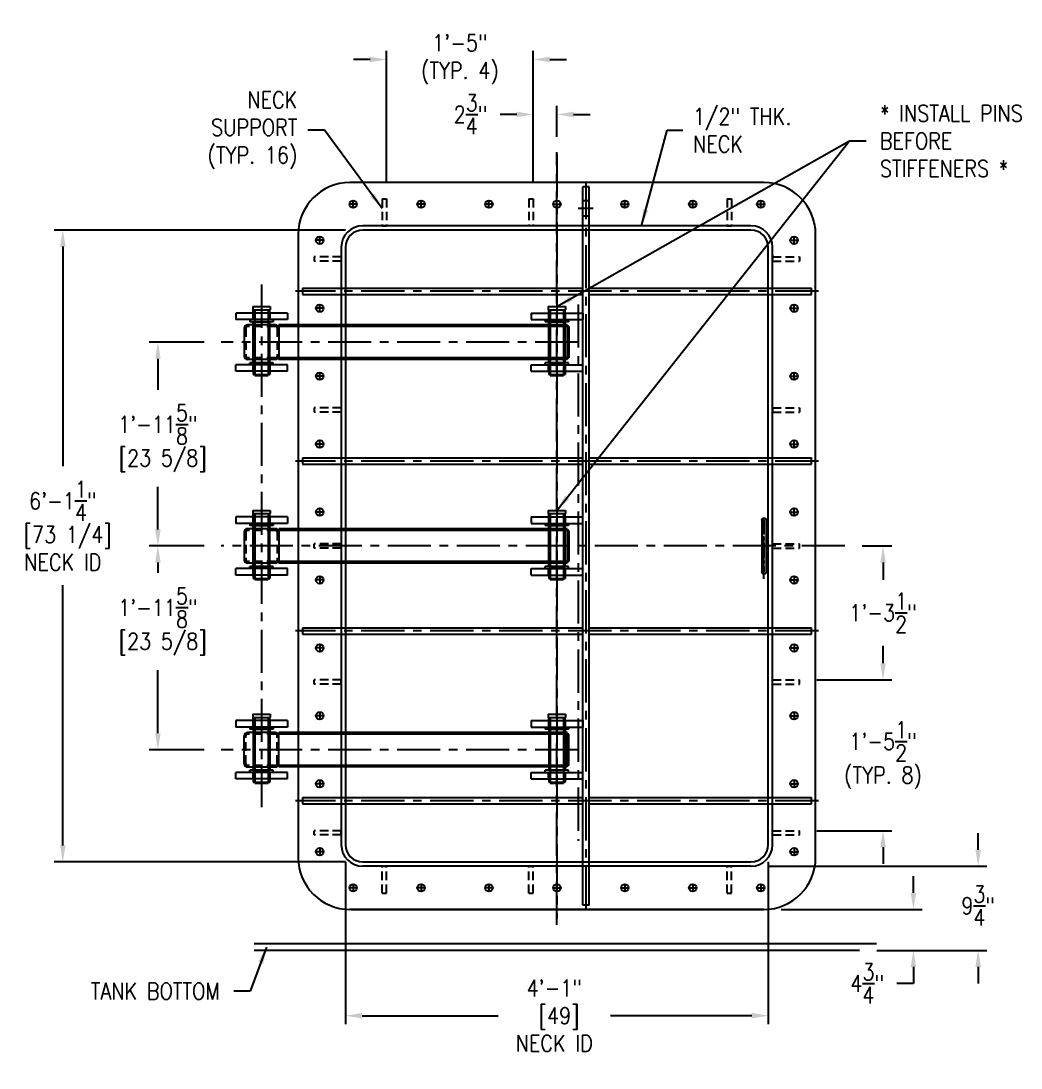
# Model space of a CAD drawing. Extents: x -219 to 1080, y 12 to 426.
# Drawn here: x 531.1 to 647, y 76.7 to 198.1 of the extents above; entities that cross this region are included whole.
import ezdxf

# ---------------------------------------------------------------- set-up
doc = ezdxf.new("R2010")
doc.units = 0
doc.header["$LTSCALE"] = 4
doc.header["$MEASUREMENT"] = 0
doc.header["$PDMODE"] = 33
doc.header["$PDSIZE"] = -0.5
doc.linetypes.add('CENTER', pattern=[2, 1.25, -0.25, 0.25, -0.25])
doc.linetypes.add('HIDDEN', pattern=[0.375, 0.25, -0.125])
doc.layers.get('Defpoints').update_dxf_attribs({"linetype": 'CONTINUOUS'})
for name, color, linetype in [('11-2 PIPE', 7, 'CONTINUOUS'), ('ARM', 3, 'CONTINUOUS'), ('CENTER', 6, 'CENTER'), ('COVER', 3, 'CONTINUOUS'), ('DIM', 1, 'CONTINUOUS'), ('EXTERNALS', 3, 'CONTINUOUS'), ('HANDLE', 2, 'CONTINUOUS'), ('HIDDEN', 3, 'HIDDEN'), ('muoto', 4, 'CONTINUOUS'), ('NECK', 242, 'CONTINUOUS'), ('PIN', 6, 'CONTINUOUS'), ('PIVOT', 30, 'CONTINUOUS'), ('SHELL', 40, 'CONTINUOUS'), ('SHOP TAG', 11, 'CONTINUOUS'), ('WASHER', 7, 'CONTINUOUS')]:
    doc.layers.add(name, color=color, linetype=linetype)
doc.styles.add('ROMANS', font='ROMANS.shx', dxfattribs={"width": 0.85, "height": 1.92})
doc.styles.get("Standard").update_dxf_attribs({"font": 'sanss___.ttf'})
doc.dimstyles.get("Standard").update_dxf_attribs({"dimtxt": 0.18, "dimasz": 0.18, "dimexe": 0.18, "dimexo": 0.0625, "dimgap": 0.09, "dimtad": 0, "dimtih": 1, "dimtoh": 1, "dimdec": 4, "dimzin": 0, "dimdsep": 46, "dimtxsty": 'Standard', "dimcen": 0.09, "dimadec": 0, "dimazin": 0, "dimtfac": 1, "dimtdec": 4, "dimtofl": 0, "dimtmove": 0, "dimatfit": 3, "dimfxl": 1, "dimtolj": 1, "dimtzin": 0, "dimarcsym": 0})

# ---------------------------------------------------------------- blocks, each defined once
blk = doc.blocks.new('A$C1E35746A')
at = {"layer": 'PIN'}
for p, q in [((0, 16), (4, 16)), ((0, 16), (0, 15.25)), ((0, 15.25), (4, 15.25)), ((0.44, 15.25), (0.44, 0)), ((3.56, 15.25), (3.56, 0)), ((4, 16), (4, 15.25)), ((0.44, 0), (3.56, 0))]:
    blk.add_line(p, q, dxfattribs=at)
blk = doc.blocks.new('A$C530B74A1')
at = {"layer": 'CENTER'}
for p, q in [((-27.04, -6.69), (-27.96, -6.69)), ((-27.5, -7.14), (-27.5, -6.23)), ((-27.04, -14.56), (-27.96, -14.56)), ((-27.5, -15.02), (-27.5, -14.11)), ((27.04, -14.56), (27.96, -14.56)), ((27.5, -15.02), (27.5, -14.11)), ((-27.04, -22.44), (-27.96, -22.44)), ((-27.5, -22.89), (-27.5, -21.98)), ((27.04, -22.44), (27.96, -22.44)), ((27.5, -22.89), (27.5, -21.98)), ((-27.04, -30.31), (-27.96, -30.31)), ((-27.5, -30.77), (-27.5, -29.86)), ((27.04, -30.31), (27.96, -30.31)), ((27.5, -30.77), (27.5, -29.86)), ((-27.04, -38.19), (-27.96, -38.19)), ((-27.5, -38.64), (-27.5, -37.73)), ((27.04, -38.19), (27.96, -38.19)), ((27.5, -38.64), (27.5, -37.73)), ((-27.04, -46.06), (-27.96, -46.06)), ((-27.5, -45.61), (-27.5, -46.52)), ((27.04, -46.06), (27.96, -46.06)), ((27.5, -45.61), (27.5, -46.52)), ((-27.04, -53.94), (-27.96, -53.94)), ((-27.5, -53.48), (-27.5, -54.39)), ((27.04, -53.94), (27.96, -53.94)), ((27.5, -53.48), (27.5, -54.39)), ((-27.04, -61.81), (-27.96, -61.81)), ((-27.5, -61.36), (-27.5, -62.27)), ((27.04, -61.81), (27.96, -61.81)), ((27.5, -61.36), (27.5, -62.27)), ((-27.04, -69.69), (-27.96, -69.69)), ((-27.5, -69.23), (-27.5, -70.14)), ((27.04, -69.69), (27.96, -69.69)), ((27.5, -69.23), (27.5, -70.14)), ((-27.04, -77.56), (-27.96, -77.56)), ((-27.5, -77.11), (-27.5, -78.02))]:
    blk.add_line(p, q, dxfattribs=at)
at = {"layer": 'COVER'}
for centre in [(-27.5, -6.69), (-27.5, -14.56), (27.5, -14.56), (-27.5, -22.44), (27.5, -22.44), (-27.5, -30.31), (27.5, -30.31), (-27.5, -38.19), (27.5, -38.19), (-27.5, -46.06), (27.5, -46.06), (-27.5, -53.94), (27.5, -53.94), (-27.5, -61.81), (27.5, -61.81), (-27.5, -69.69), (27.5, -69.69), (-27.5, -77.56)]:
    blk.add_circle(centre, 0.438, dxfattribs=at)
blk = doc.blocks.new('*D59')
at = {"layer": 'Defpoints', "color": 0, "transparency": 16777216}
for p in [(617.2, 95.12), (628.29, 90.37), (634.53, 90.37)]:
    blk.add_point(p, dxfattribs=at)
at = {"layer": 'DIM', "color": 0, "lineweight": -2, "transparency": 16777216}
for p, q in [((634.53, 97.04), (634.53, 98.96)), ((619.2, 95.12), (635.53, 95.12)), ((630.29, 90.37), (635.53, 90.37)), ((634.53, 88.45), (634.53, 86.53)), ((634.53, 86.53), (632.61, 86.53))]:
    blk.add_line(p, q, dxfattribs=at)
at = {"layer": 'DIM', "color": 0, "transparency": 16777216}
for points in [[(634.21, 97.04), (634.85, 97.04), (634.53, 95.12)], [(634.21, 88.45), (634.85, 88.45), (634.53, 90.37)]]:
    blk.add_solid(points, dxfattribs=at)
at = {"layer": 'DIM', "color": 0, "transparency": 16777216, "insert": (629.18, 86.53), "char_height": 1.92, "attachment_point": 5, "style": 'ROMANS'}
blk.add_mtext('\\A1;4{\\H1x;\\S3/4;}"', dxfattribs=at)
blk = doc.blocks.new('*D60')
at = {"layer": 'Defpoints', "color": 0, "transparency": 16777216}
for p in [(615.7, 100.12), (642.04, 100.12), (628.29, 90.37)]:
    blk.add_point(p, dxfattribs=at)
at = {"layer": 'DIM', "color": 0, "lineweight": -2, "transparency": 16777216}
for p, q in [((642.04, 102.04), (642.04, 103.96)), ((617.7, 100.12), (643.04, 100.12)), ((630.29, 90.37), (643.04, 90.37)), ((642.04, 88.45), (642.04, 86.53))]:
    blk.add_line(p, q, dxfattribs=at)
at = {"layer": 'DIM', "color": 0, "transparency": 16777216}
for points in [[(641.72, 102.04), (642.36, 102.04), (642.04, 100.12)], [(641.72, 88.45), (642.36, 88.45), (642.04, 90.37)]]:
    blk.add_solid(points, dxfattribs=at)
at = {"layer": 'DIM', "color": 0, "transparency": 16777216, "insert": (642.04, 95.54), "char_height": 1.92, "attachment_point": 5, "style": 'ROMANS'}
blk.add_mtext('\\A1;9{\\H1x;\\S3/4;}"', dxfattribs=at)
blk = doc.blocks.new('A$C2AA304DA')
at = {"layer": 'CENTER'}
blk.add_line((-9, 0), (9, 0), dxfattribs=at)
at = {"layer": 'HANDLE'}
for p, q in [((-9, 0.75), (9, 0.75)), ((-9, -0.75), (9, -0.75))]:
    blk.add_line(p, q, dxfattribs=at)
for centre, start, end in [((-9, 0), 90, 270), ((9, 0), 270, 90)]:
    blk.add_arc(centre, 0.75, start, end, dxfattribs=at)
blk = doc.blocks.new('A$C671220FA')
at = {"layer": 'CENTER'}
blk.add_line((0, -3.8), (0, 4.2), dxfattribs=at)
at = {"layer": 'CENTER', "xscale": 0.3333333333333428, "yscale": 0.3333333333333428, "zscale": 0.3333333333333428, "rotation": 270}
blk.add_blockref('A$C2AA304DA', (0, 0), dxfattribs=at)
blk = doc.blocks.new('*D85')
at = {"layer": 'Defpoints', "color": 0, "transparency": 16777216}
for p in [(568.69, 102.62), (617.7, 102.62), (617.7, 82.8)]:
    blk.add_point(p, dxfattribs=at)
at = {"layer": 'DIM', "color": 0, "lineweight": -2, "transparency": 16777216}
for p, q in [((568.69, 100.62), (568.69, 81.8)), ((617.7, 100.62), (617.7, 81.8)), ((570.61, 82.8), (586.4, 82.8)), ((615.78, 82.8), (599.39, 82.8))]:
    blk.add_line(p, q, dxfattribs=at)
at = {"layer": 'DIM', "color": 0, "transparency": 16777216}
for points in [[(570.61, 83.12), (570.61, 82.48), (568.69, 82.8)], [(615.78, 83.12), (615.78, 82.48), (617.7, 82.8)]]:
    blk.add_solid(points, dxfattribs=at)
at = {"layer": 'DIM', "color": 0, "transparency": 16777216, "insert": (592.89, 82.8), "char_height": 1.92, "attachment_point": 5, "style": 'ROMANS'}
blk.add_mtext('\\A1;4\'-1"\\P [49]\\PNECK ID', dxfattribs=at)
blk = doc.blocks.new('*D86')
at = {"layer": 'Defpoints', "color": 0, "transparency": 16777216}
for p in [(570.69, 173.87), (535.91, 100.62), (570.69, 100.62)]:
    blk.add_point(p, dxfattribs=at)
at = {"layer": 'DIM', "color": 0, "lineweight": -2, "transparency": 16777216}
for p, q in [((568.69, 173.87), (534.91, 173.87)), ((535.91, 171.95), (535.91, 146.5)), ((535.91, 102.54), (535.91, 132.69)), ((568.69, 100.62), (534.91, 100.62))]:
    blk.add_line(p, q, dxfattribs=at)
at = {"layer": 'DIM', "color": 0, "transparency": 16777216}
for points in [[(535.59, 171.95), (536.23, 171.95), (535.91, 173.87)], [(535.59, 102.54), (536.23, 102.54), (535.91, 100.62)]]:
    blk.add_solid(points, dxfattribs=at)
at = {"layer": 'DIM', "color": 0, "transparency": 16777216, "insert": (535.91, 139.59), "char_height": 1.92, "attachment_point": 5, "style": 'ROMANS'}
blk.add_mtext('\\A1;6\'-1{\\H1x;\\S1/4;}"\\P [73 1/4]\\PNECK ID', dxfattribs=at)
blk = doc.blocks.new('*D93')
at = {"layer": 'Defpoints', "color": 0, "transparency": 16777216}
for p in [(554.28, 160.87), (546.93, 137.25), (554.28, 137.25)]:
    blk.add_point(p, dxfattribs=at)
at = {"layer": 'DIM', "color": 0, "lineweight": -2, "transparency": 16777216}
for p, q in [((552.28, 160.87), (545.93, 160.87)), ((546.93, 158.95), (546.93, 155.36)), ((546.93, 139.17), (546.93, 144.11)), ((552.28, 137.25), (545.93, 137.25))]:
    blk.add_line(p, q, dxfattribs=at)
at = {"layer": 'DIM', "color": 0, "transparency": 16777216}
for points in [[(546.61, 158.95), (547.25, 158.95), (546.93, 160.87)], [(546.61, 139.17), (547.25, 139.17), (546.93, 137.25)]]:
    blk.add_solid(points, dxfattribs=at)
at = {"layer": 'DIM', "color": 0, "transparency": 16777216, "insert": (546.93, 149.74), "char_height": 1.92, "attachment_point": 5, "style": 'ROMANS'}
blk.add_mtext('\\A1;1\'-11{\\H1x;\\S5/8;}"\\P [23 5/8]', dxfattribs=at)
blk = doc.blocks.new('*D94')
at = {"layer": 'Defpoints', "color": 0, "transparency": 16777216}
for p in [(554.28, 137.25), (546.93, 113.62), (554.28, 113.62)]:
    blk.add_point(p, dxfattribs=at)
at = {"layer": 'DIM', "color": 0, "lineweight": -2, "transparency": 16777216}
for p, q in [((552.28, 137.25), (545.93, 137.25)), ((546.93, 135.33), (546.93, 134.12)), ((546.93, 115.54), (546.93, 122.87)), ((552.28, 113.62), (545.93, 113.62))]:
    blk.add_line(p, q, dxfattribs=at)
at = {"layer": 'DIM', "color": 0, "transparency": 16777216}
for points in [[(546.61, 135.33), (547.25, 135.33), (546.93, 137.25)], [(546.61, 115.54), (547.25, 115.54), (546.93, 113.62)]]:
    blk.add_solid(points, dxfattribs=at)
at = {"layer": 'DIM', "color": 0, "transparency": 16777216, "insert": (546.93, 128.5), "char_height": 1.92, "attachment_point": 5, "style": 'ROMANS'}
blk.add_mtext('\\A1;1\'-11{\\H1x;\\S5/8;}"\\P [23 5/8]', dxfattribs=at)
blk = doc.blocks.new('*D55')
at = {"layer": 'Defpoints', "color": 0, "transparency": 16777216}
for p in [(590.45, 187.27), (593.2, 182.69), (590.45, 177.5)]:
    blk.add_point(p, dxfattribs=at)
at = {"layer": 'DIM', "color": 0, "lineweight": -2, "transparency": 16777216}
for p, q in [((590.45, 179.5), (590.45, 188.27)), ((593.2, 184.69), (593.2, 188.27)), ((588.53, 187.27), (586.61, 187.27)), ((595.12, 187.27), (597.04, 187.27))]:
    blk.add_line(p, q, dxfattribs=at)
at = {"layer": 'DIM', "color": 0, "transparency": 16777216}
for points in [[(588.53, 187.59), (588.53, 186.95), (590.45, 187.27)], [(595.12, 187.59), (595.12, 186.95), (593.2, 187.27)]]:
    blk.add_solid(points, dxfattribs=at)
at = {"layer": 'DIM', "color": 0, "transparency": 16777216, "insert": (583.18, 187.27), "char_height": 1.92, "attachment_point": 5, "style": 'ROMANS'}
blk.add_mtext('\\A1;2{\\H1x;\\S3/4;}"', dxfattribs=at)
blk = doc.blocks.new('*D56')
at = {"layer": 'Defpoints', "color": 0, "transparency": 16777216}
for p in [(590.45, 193.64), (573.45, 177.5), (590.45, 177.5)]:
    blk.add_point(p, dxfattribs=at)
at = {"layer": 'DIM', "color": 0, "lineweight": -2, "transparency": 16777216}
for p, q in [((573.45, 179.5), (573.45, 194.64)), ((590.45, 179.5), (590.45, 194.64)), ((571.53, 193.64), (569.61, 193.64)), ((592.37, 193.64), (594.29, 193.64))]:
    blk.add_line(p, q, dxfattribs=at)
at = {"layer": 'DIM', "color": 0, "transparency": 16777216}
for points in [[(571.53, 193.96), (571.53, 193.32), (573.45, 193.64)], [(592.37, 193.96), (592.37, 193.32), (590.45, 193.64)]]:
    blk.add_solid(points, dxfattribs=at)
at = {"layer": 'DIM', "color": 0, "transparency": 16777216, "insert": (581.95, 193.64), "char_height": 1.92, "attachment_point": 5, "style": 'ROMANS'}
blk.add_mtext('\\A1;1\'-5"\\P(TYP. 4)', dxfattribs=at)
blk = doc.blocks.new('*D57')
at = {"layer": 'Defpoints', "color": 0, "transparency": 16777216}
for p in [(626.59, 137.25), (621.32, 121.74), (631.01, 121.74)]:
    blk.add_point(p, dxfattribs=at)
at = {"layer": 'DIM', "color": 0, "lineweight": -2, "transparency": 16777216}
for p, q in [((628.59, 137.25), (632.01, 137.25)), ((631.01, 135.33), (631.01, 133.34)), ((631.01, 123.66), (631.01, 125.66)), ((623.32, 121.74), (632.01, 121.74))]:
    blk.add_line(p, q, dxfattribs=at)
at = {"layer": 'DIM', "color": 0, "transparency": 16777216}
for points in [[(630.69, 135.33), (631.33, 135.33), (631.01, 137.25)], [(630.69, 123.66), (631.33, 123.66), (631.01, 121.74)]]:
    blk.add_solid(points, dxfattribs=at)
at = {"layer": 'DIM', "color": 0, "transparency": 16777216, "insert": (631.01, 129.5), "char_height": 1.92, "attachment_point": 5, "style": 'ROMANS'}
blk.add_mtext('\\A1;1\'-3{\\H1x;\\S1/2;}"', dxfattribs=at)
blk = doc.blocks.new('*D58')
at = {"layer": 'Defpoints', "color": 0, "transparency": 16777216}
for p in [(621.32, 121.74), (621.32, 104.24), (631.01, 104.24)]:
    blk.add_point(p, dxfattribs=at)
at = {"layer": 'DIM', "color": 0, "lineweight": -2, "transparency": 16777216}
for p, q in [((631.01, 123.66), (631.01, 125.58)), ((623.32, 121.74), (632.01, 121.74)), ((623.32, 104.24), (632.01, 104.24)), ((631.01, 102.32), (631.01, 100.4))]:
    blk.add_line(p, q, dxfattribs=at)
at = {"layer": 'DIM', "color": 0, "transparency": 16777216}
for points in [[(630.69, 123.66), (631.33, 123.66), (631.01, 121.74)], [(630.69, 102.32), (631.33, 102.32), (631.01, 104.24)]]:
    blk.add_solid(points, dxfattribs=at)
at = {"layer": 'DIM', "color": 0, "transparency": 16777216, "insert": (631.01, 112.99), "char_height": 1.92, "attachment_point": 5, "style": 'ROMANS'}
blk.add_mtext('\\A1;1\'-5{\\H1x;\\S1/2;}"\\P(TYP. 8)', dxfattribs=at)

msp = doc.modelspace()

# ---------------------------------------------------------------- linework, layer by layer
at = {"layer": '11-2 PIPE'}
for p, q in [((557.99584, 164.6168), (559.89584, 164.6168)), ((557.99584, 163.4918), (557.99584, 164.6168)), ((559.89584, 163.4918), (559.89584, 164.6168)), ((592.24584, 164.6168), (594.14584, 164.6168)), ((592.24584, 163.4918), (592.24584, 164.6168)), ((594.14584, 163.4918), (594.14584, 164.6168)), ((557.99584, 158.4918), (557.99584, 163.2418)), ((557.99584, 163.2418), (559.89584, 163.2418)), ((559.89584, 158.4918), (559.89584, 163.2418)), ((592.24584, 163.2418), (594.14584, 163.2418)), ((592.24584, 158.4918), (592.24584, 163.2418)), ((594.14584, 158.4918), (594.14584, 163.2418)), ((557.99584, 158.4918), (559.89584, 158.4918)), ((557.99584, 158.2418), (557.99584, 157.1168)), ((559.89584, 158.2418), (559.89584, 157.1168)), ((592.24584, 158.4918), (594.14584, 158.4918)), ((592.24584, 158.2418), (592.24584, 157.1168)), ((594.14584, 158.2418), (594.14584, 157.1168)), ((557.99584, 157.1168), (559.89584, 157.1168)), ((592.24584, 157.1168), (594.14584, 157.1168)), ((557.99584, 140.99574), (559.89584, 140.99574)), ((557.99584, 139.87074), (557.99584, 140.99574)), ((559.89584, 139.87074), (559.89584, 140.99574)), ((592.24584, 140.99574), (594.14584, 140.99574)), ((592.24584, 139.87074), (592.24584, 140.99574)), ((594.14584, 139.87074), (594.14584, 140.99574)), ((557.99584, 134.87074), (557.99584, 139.62074)), ((557.99584, 139.62074), (559.89584, 139.62074)), ((559.89584, 134.87074), (559.89584, 139.62074)), ((592.24584, 139.62074), (594.14584, 139.62074)), ((592.24584, 134.87074), (592.24584, 139.62074)), ((594.14584, 134.87074), (594.14584, 139.62074)), ((557.99584, 134.87074), (559.89584, 134.87074)), ((592.24584, 134.87074), (594.14584, 134.87074)), ((557.99584, 134.62074), (557.99584, 133.49574)), ((559.89584, 134.62074), (559.89584, 133.49574)), ((592.24584, 134.62074), (592.24584, 133.49574)), ((594.14584, 134.62074), (594.14584, 133.49574)), ((557.99584, 133.49574), (559.89584, 133.49574)), ((592.24584, 133.49574), (594.14584, 133.49574)), ((557.99584, 116.24967), (557.99584, 117.37467)), ((557.99584, 117.37467), (559.89584, 117.37467)), ((559.89584, 116.24967), (559.89584, 117.37467)), ((592.24584, 116.24967), (592.24584, 117.37467)), ((592.24584, 117.37467), (594.14584, 117.37467)), ((594.14584, 116.24967), (594.14584, 117.37467)), ((557.99584, 115.99967), (559.89584, 115.99967)), ((557.99584, 115.99967), (557.99584, 111.24967)), ((559.89584, 115.99967), (559.89584, 111.24967)), ((592.24584, 115.99967), (592.24584, 111.24967)), ((592.24584, 115.99967), (594.14584, 115.99967)), ((594.14584, 115.99967), (594.14584, 111.24967)), ((557.99584, 111.24967), (559.89584, 111.24967)), ((557.99584, 110.99967), (557.99584, 109.87467)), ((559.89584, 110.99967), (559.89584, 109.87467)), ((592.24584, 111.24967), (594.14584, 111.24967)), ((592.24584, 110.99967), (592.24584, 109.87467)), ((594.14584, 110.99967), (594.14584, 109.87467)), ((557.99584, 109.87467), (559.89584, 109.87467)), ((592.24584, 109.87467), (594.14584, 109.87467))]:
    msp.add_line(p, q, dxfattribs=at)
at = {"layer": '11-2 PIPE', "linetype": 'HIDDEN'}
for p, q in [((558.14084, 163.4918), (558.14084, 164.6168)), ((559.75084, 163.4918), (559.75084, 164.6168)), ((592.39084, 163.4918), (592.39084, 164.6168)), ((594.00084, 163.4918), (594.00084, 164.6168)), ((558.14084, 158.4918), (558.14084, 163.2418)), ((559.75084, 158.4918), (559.75084, 163.2418)), ((592.39084, 158.4918), (592.39084, 163.2418)), ((594.00084, 158.4918), (594.00084, 163.2418)), ((558.14084, 158.2418), (558.14084, 157.1168)), ((559.75084, 158.2418), (559.75084, 157.1168)), ((592.39084, 158.2418), (592.39084, 157.1168)), ((594.00084, 158.2418), (594.00084, 157.1168)), ((558.14084, 139.87074), (558.14084, 140.99574)), ((559.75084, 139.87074), (559.75084, 140.99574)), ((592.39084, 139.87074), (592.39084, 140.99574)), ((594.00084, 139.87074), (594.00084, 140.99574)), ((558.14084, 134.87074), (558.14084, 139.62074)), ((559.75084, 134.87074), (559.75084, 139.62074)), ((592.39084, 134.87074), (592.39084, 139.62074)), ((594.00084, 134.87074), (594.00084, 139.62074)), ((558.14084, 134.62074), (558.14084, 133.49574)), ((559.75084, 134.62074), (559.75084, 133.49574)), ((592.39084, 134.62074), (592.39084, 133.49574)), ((594.00084, 134.62074), (594.00084, 133.49574)), ((558.14084, 116.24967), (558.14084, 117.37467)), ((559.75084, 116.24967), (559.75084, 117.37467)), ((592.39084, 116.24967), (592.39084, 117.37467)), ((594.00084, 116.24967), (594.00084, 117.37467)), ((558.14084, 115.99967), (558.14084, 111.24967)), ((559.75084, 115.99967), (559.75084, 111.24967)), ((592.39084, 115.99967), (592.39084, 111.24967)), ((594.00084, 115.99967), (594.00084, 111.24967)), ((558.14084, 110.99967), (558.14084, 109.87467)), ((559.75084, 110.99967), (559.75084, 109.87467)), ((592.39084, 110.99967), (592.39084, 109.87467)), ((594.00084, 110.99967), (594.00084, 109.87467))]:
    msp.add_line(p, q, dxfattribs=at)
at = {"layer": 'ARM'}
for p, q in [((560.57084, 162.8668), (557.32084, 162.8668)), ((594.37694, 162.86385), (560.94584, 162.86385)), ((560.94584, 162.86385), (560.94584, 158.86975)), ((594.57379, 162.67782), (560.94584, 162.67782)), ((594.37694, 162.86385), (594.37694, 158.86975)), ((594.57379, 162.67782), (594.57379, 159.05578)), ((556.94584, 162.4918), (556.94584, 159.2418)), ((560.94584, 162.4918), (560.94584, 159.2418)), ((594.57379, 159.05578), (560.94584, 159.05578)), ((560.57084, 158.8668), (557.32084, 158.8668)), ((594.37694, 158.86975), (560.94584, 158.86975)), ((556.94584, 138.87074), (556.94584, 135.62074)), ((560.57084, 139.24574), (557.32084, 139.24574)), ((560.94584, 139.24279), (560.94584, 135.24868)), ((594.37694, 139.24279), (560.94584, 139.24279)), ((594.57379, 139.05676), (560.94584, 139.05676)), ((560.94584, 138.87074), (560.94584, 135.62074)), ((594.37694, 139.24279), (594.37694, 135.24868)), ((594.57379, 139.05676), (594.57379, 135.43471)), ((560.57084, 135.24574), (557.32084, 135.24574)), ((594.57379, 135.43471), (560.94584, 135.43471)), ((594.37694, 135.24868), (560.94584, 135.24868)), ((560.57084, 115.62467), (557.32084, 115.62467)), ((594.37694, 115.62172), (560.94584, 115.62172)), ((560.94584, 111.62762), (560.94584, 115.62172)), ((594.57379, 115.4357), (560.94584, 115.4357)), ((594.37694, 111.62762), (594.37694, 115.62172)), ((594.57379, 111.81365), (594.57379, 115.4357)), ((556.94584, 111.99967), (556.94584, 115.24967)), ((560.94584, 111.99967), (560.94584, 115.24967)), ((594.57379, 111.81365), (560.94584, 111.81365)), ((560.57084, 111.62467), (557.32084, 111.62467)), ((594.37694, 111.62762), (560.94584, 111.62762))]:
    msp.add_line(p, q, dxfattribs=at)
at = {"layer": 'ARM', "linetype": 'HIDDEN'}
for p, q in [((560.57084, 162.6793), (557.32084, 162.6793)), ((557.13334, 162.4918), (557.13334, 159.2418)), ((560.75834, 162.4918), (560.75834, 159.2418)), ((560.57084, 159.0543), (557.32084, 159.0543)), ((557.13334, 138.87074), (557.13334, 135.62074)), ((560.57084, 139.05824), (557.32084, 139.05824)), ((560.75834, 138.87074), (560.75834, 135.62074)), ((560.57084, 135.43324), (557.32084, 135.43324)), ((560.57084, 115.43717), (557.32084, 115.43717)), ((557.13334, 111.99967), (557.13334, 115.24967)), ((560.75834, 111.99967), (560.75834, 115.24967)), ((560.57084, 111.81217), (557.32084, 111.81217))]:
    msp.add_line(p, q, dxfattribs=at)
at = {"layer": 'ARM'}
for centre, start, end in [((557.32084, 162.4918), 90, 180), ((560.57084, 162.4918), 0, 90), ((557.32084, 159.2418), 180, 270), ((560.57084, 159.2418), 270, 0), ((557.32084, 138.87074), 90, 180), ((560.57084, 138.87074), 0, 90), ((557.32084, 135.62074), 180, 270), ((560.57084, 135.62074), 270, 0), ((557.32084, 115.24967), 90, 180), ((560.57084, 115.24967), 0, 90), ((557.32084, 111.99967), 180, 270), ((560.57084, 111.99967), 270, 0)]:
    msp.add_arc(centre, 0.375, start, end, dxfattribs=at)
at = {"layer": 'ARM', "linetype": 'HIDDEN'}
for centre, start, end in [((557.32084, 162.4918), 90, 180), ((560.57084, 162.4918), 0, 90), ((557.32084, 159.2418), 180, 270), ((560.57084, 159.2418), 270, 0), ((557.32084, 138.87074), 90, 180), ((560.57084, 138.87074), 0, 90), ((557.32084, 135.62074), 180, 270), ((560.57084, 135.62074), 270, 0), ((557.32084, 115.24967), 90, 180), ((560.57084, 115.24967), 0, 90), ((557.32084, 111.99967), 180, 270), ((560.57084, 111.99967), 270, 0)]:
    msp.add_arc(centre, 0.1875, start, end, dxfattribs=at)
at = {"layer": 'CENTER'}
for p, q in [((593.19584, 93.34379), (593.19584, 182.90472)), ((593.19584, 182.6919), (593.19584, 94.08477)), ((596.57084, 95.11877), (596.57084, 179.37074)), ((569.57084, 176.41798), (569.57084, 177.32349)), ((577.44584, 176.41798), (577.44584, 177.32349)), ((585.32084, 176.41798), (585.32084, 177.32349)), ((593.19584, 176.41798), (593.19584, 177.32349)), ((601.07084, 176.41798), (601.07084, 177.32349)), ((608.94584, 176.41798), (608.94584, 177.32349)), ((616.82084, 176.41798), (616.82084, 177.32349)), ((570.0319, 176.87074), (569.10978, 176.87074)), ((577.9069, 176.87074), (576.98478, 176.87074)), ((585.7819, 176.87074), (584.85978, 176.87074)), ((592.73478, 176.87074), (593.6569, 176.87074)), ((597.41639, 176.37074), (595.66963, 176.37074)), ((600.60978, 176.87074), (601.5319, 176.87074)), ((608.48478, 176.87074), (609.4069, 176.87074)), ((616.35978, 176.87074), (617.2819, 176.87074)), ((620.23478, 172.68324), (621.1569, 172.68324)), ((620.69584, 172.23048), (620.69584, 173.13599)), ((558.94584, 167.53722), (558.94584, 106.95425)), ((623.5108, 166.77231), (562.88088, 166.77231)), ((595.66809, 165.24267), (595.66809, 103.05209)), ((595.66809, 160.8668), (554.27581, 160.8668)), ((623.5108, 147.08727), (562.88088, 147.08727)), ((626.58511, 137.24574), (554.27581, 137.24574)), ((623.5108, 127.40223), (562.88088, 127.40223)), ((595.66809, 113.62467), (554.27581, 113.62467)), ((623.5108, 107.71719), (562.88088, 107.71719)), ((623.5108, 107.71719), (562.88088, 107.71719)), ((565.69098, 102.26099), (565.69098, 101.35548)), ((620.69584, 102.26099), (620.69584, 101.35548)), ((566.15204, 101.80824), (565.22992, 101.80824)), ((620.23478, 101.80824), (621.1569, 101.80824)), ((570.0319, 97.62074), (569.10978, 97.62074)), ((569.57084, 98.07349), (569.57084, 97.16798)), ((577.9069, 97.62074), (576.98478, 97.62074)), ((577.44584, 98.07349), (577.44584, 97.16798)), ((585.7819, 97.62074), (584.85978, 97.62074)), ((585.32084, 98.07349), (585.32084, 97.16798)), ((592.73478, 97.62074), (593.6569, 97.62074)), ((593.19584, 98.07349), (593.19584, 97.16798)), ((600.60978, 97.62074), (601.5319, 97.62074)), ((601.07084, 98.07349), (601.07084, 97.16798)), ((608.48478, 97.62074), (609.4069, 97.62074)), ((608.94584, 98.07349), (608.94584, 97.16798)), ((616.35978, 97.62074), (617.2819, 97.62074)), ((616.82084, 98.07349), (616.82084, 97.16798))]:
    msp.add_line(p, q, dxfattribs=at)
at = {"layer": 'COVER'}
for p, q in [((617.19584, 179.37074), (569.19584, 179.37074)), ((596.94584, 178.87074), (596.19584, 178.87074)), ((596.94584, 177.24574), (596.19584, 177.24574)), ((596.94584, 175.49574), (596.19584, 175.49574)), ((563.19584, 173.37074), (563.19584, 101.12074)), ((623.19584, 101.12074), (623.19584, 173.37074)), ((563.69584, 167.14731), (563.69584, 166.39731)), ((622.69584, 166.39731), (622.69584, 167.14731)), ((563.69584, 147.46227), (563.69584, 146.71227)), ((622.69584, 146.71227), (622.69584, 147.46227)), ((563.69584, 127.77723), (563.69584, 127.02723)), ((622.69584, 127.02723), (622.69584, 127.77723)), ((563.69584, 108.09219), (563.69584, 107.34219)), ((622.69584, 107.34219), (622.69584, 108.09219)), ((617.19584, 95.12074), (569.19584, 95.12074)), ((569.34706, 95.12074), (617.16459, 95.12074)), ((596.94584, 95.62074), (596.19584, 95.62074))]:
    msp.add_line(p, q, dxfattribs=at)
for centre in [(569.57084, 176.87074), (577.44584, 176.87074), (585.32084, 176.87074), (593.19584, 176.87074), (593.19584, 176.87074), (601.07084, 176.87074), (608.94584, 176.87074), (616.82084, 176.87074), (620.69584, 172.68324), (565.69098, 101.80824), (620.69584, 101.80824), (569.57084, 97.62074), (577.44584, 97.62074), (585.32084, 97.62074), (593.19584, 97.62074), (601.07084, 97.62074), (608.94584, 97.62074), (616.82084, 97.62074)]:
    msp.add_circle(centre, 0.4375, dxfattribs=at)
for centre, start, end in [((569.19584, 173.37074), 90, 180), ((617.19584, 173.37074), 0, 90), ((569.19584, 101.12074), 180, 270), ((617.19584, 101.12074), 270, 0)]:
    msp.add_arc(centre, 6, start, end, dxfattribs=at)
at = {"layer": 'EXTERNALS'}
for p, q in [((596.19584, 95.62074), (596.19584, 178.87074)), ((596.94584, 95.62074), (596.94584, 178.87074)), ((563.69584, 167.14731), (596.19584, 167.14731)), ((563.69584, 166.39731), (596.19584, 166.39731)), ((596.94584, 167.14731), (622.69584, 167.14731)), ((596.94584, 166.39731), (622.69584, 166.39731)), ((563.69584, 147.46227), (596.19584, 147.46227)), ((596.98324, 147.46227), (622.69584, 147.46227)), ((563.69584, 146.71227), (596.19584, 146.71227)), ((596.98324, 146.71227), (622.69584, 146.71227)), ((563.69584, 127.77723), (596.19584, 127.77723)), ((596.98324, 127.77723), (622.69584, 127.77723)), ((563.69584, 127.02723), (596.19584, 127.02723)), ((596.98324, 127.02723), (622.69584, 127.02723)), ((563.69584, 108.09219), (596.16729, 108.09219)), ((596.91729, 108.09219), (622.69584, 108.09219)), ((563.69584, 107.34219), (596.16729, 107.34219)), ((596.91729, 107.34219), (622.69584, 107.34219))]:
    msp.add_line(p, q, dxfattribs=at)
at = {"layer": 'HIDDEN'}
for p, q in [((572.94584, 177.49574), (573.44584, 177.49574)), ((572.94584, 177.49574), (572.94584, 174.37074)), ((573.44584, 177.49574), (573.44584, 174.37074)), ((589.94584, 177.49574), (590.44584, 177.49574)), ((589.94584, 177.49574), (589.94584, 174.37074)), ((590.44584, 177.49574), (590.44584, 174.37074)), ((612.94507, 177.49574), (613.44507, 177.49574)), ((612.94507, 177.49574), (612.94507, 174.37074)), ((613.44507, 177.49574), (613.44507, 174.37074)), ((572.94584, 174.37074), (573.44584, 174.37074)), ((573.44584, 174.37074), (572.94584, 174.37074)), ((590.44584, 174.37074), (589.94584, 174.37074)), ((613.44507, 174.37074), (612.94507, 174.37074)), ((612.94507, 174.37074), (613.44507, 174.37074)), ((565.06838, 170.74475), (565.06838, 170.24475)), ((568.19338, 170.74475), (565.06838, 170.74475)), ((568.19338, 170.74475), (565.06838, 170.74475)), ((568.19338, 170.74475), (565.06838, 170.74475)), ((568.19338, 170.24475), (565.06838, 170.24475)), ((618.1983, 170.96125), (618.1983, 170.46125)), ((618.1983, 170.74475), (621.3233, 170.74475)), ((618.1983, 170.74475), (621.3233, 170.74475)), ((618.1983, 170.74475), (621.3233, 170.74475)), ((618.1983, 170.24475), (621.3233, 170.24475)), ((621.3233, 170.74475), (621.3233, 170.24475)), ((565.06838, 153.24475), (565.06838, 152.74475)), ((568.19338, 153.24475), (565.06838, 153.24475)), ((568.19338, 153.24475), (568.19338, 152.74475)), ((618.1983, 153.24475), (621.3233, 153.24475)), ((618.1983, 153.24475), (618.1983, 152.74475)), ((621.3233, 153.24475), (621.3233, 152.74475)), ((568.19338, 152.74475), (565.06838, 152.74475)), ((618.1983, 152.74475), (621.3233, 152.74475)), ((565.06838, 136.99475), (565.06838, 137.49475)), ((568.19338, 137.49475), (565.06838, 137.49475)), ((568.19338, 136.99475), (568.19338, 137.49475)), ((618.1983, 137.49475), (621.3233, 137.49475)), ((621.3233, 136.99475), (621.3233, 137.49475)), ((568.19338, 136.99475), (565.06838, 136.99475)), ((618.1983, 136.99475), (621.3233, 136.99475)), ((565.06838, 121.24475), (565.06838, 121.74475)), ((568.19338, 121.74475), (565.06838, 121.74475)), ((568.19338, 121.24475), (568.19338, 121.74475)), ((618.1983, 121.24475), (618.1983, 121.74475)), ((618.1983, 121.74475), (621.3233, 121.74475)), ((621.3233, 121.24475), (621.3233, 121.74475)), ((568.19338, 121.24475), (565.06838, 121.24475)), ((618.1983, 121.24475), (621.3233, 121.24475)), ((565.06838, 103.74475), (565.06838, 104.24475)), ((568.19338, 104.24475), (565.06838, 104.24475)), ((568.19338, 103.74475), (565.06838, 103.74475)), ((568.19338, 103.74475), (565.06838, 103.74475)), ((568.19338, 103.74475), (565.06838, 103.74475)), ((568.19338, 103.74475), (568.19338, 104.24475)), ((618.1983, 104.24475), (621.3233, 104.24475)), ((618.1983, 103.74475), (618.1983, 104.24475)), ((618.1983, 103.74475), (621.3233, 103.74475)), ((618.1983, 103.74475), (621.3233, 103.74475)), ((618.1983, 103.74475), (621.3233, 103.74475)), ((621.3233, 103.74475), (621.3233, 104.24475)), ((573.44584, 100.11877), (572.94584, 100.11877)), ((572.94584, 100.11877), (573.44584, 100.11877)), ((572.94584, 96.99377), (572.94584, 100.11877)), ((573.44584, 96.99377), (573.44584, 100.11877)), ((589.94584, 100.11877), (590.44584, 100.11877)), ((589.94584, 96.99377), (589.94584, 100.11877)), ((590.44584, 96.99377), (590.44584, 100.11877)), ((612.94507, 100.11877), (613.44507, 100.11877)), ((613.44507, 100.11877), (612.94507, 100.11877)), ((612.94507, 96.99377), (612.94507, 100.11877)), ((613.44507, 96.99377), (613.44507, 100.11877)), ((572.94584, 96.99377), (573.44584, 96.99377)), ((589.94584, 96.99377), (590.44584, 96.99377)), ((612.94507, 96.99377), (613.44507, 96.99377))]:
    msp.add_line(p, q, dxfattribs=at)
at = {"layer": 'muoto'}
msp.add_circle((593.19584, 97.62074), 0.4375, dxfattribs=at)
at = {"layer": 'NECK'}
for p, q in [((615.6983, 174.37074), (570.69338, 174.37074)), ((615.6983, 173.87074), (570.69338, 173.87074)), ((568.19338, 171.87074), (568.19338, 102.61877)), ((568.69338, 171.87074), (568.69338, 102.61877)), ((617.6983, 102.61877), (617.6983, 171.87074)), ((618.1983, 102.61877), (618.1983, 171.87074)), ((570.69338, 100.61877), (615.6983, 100.61877)), ((615.6983, 100.11877), (570.69338, 100.11877))]:
    msp.add_line(p, q, dxfattribs=at)
for centre, radius, start, end in [((570.69338, 171.87074), 2.5, 90, 180), ((570.69338, 171.87074), 2, 90, 180), ((615.6983, 171.87074), 2.5, 360, 90), ((615.6983, 171.87074), 2, 360, 90), ((570.69338, 102.61877), 2.5, 180, 270), ((570.69338, 102.61877), 2, 180, 270), ((615.6983, 102.61877), 2.5, 270, 360), ((615.6983, 102.61877), 2, 270, 360)]:
    msp.add_arc(centre, radius, start, end, dxfattribs=at)
at = {"layer": 'PIVOT'}
for p, q in [((561.94584, 164.2418), (555.97709, 164.2418)), ((555.97709, 164.2418), (555.97709, 163.4918)), ((557.97709, 164.2418), (557.97709, 163.4918)), ((559.91459, 164.2418), (559.91459, 163.4918)), ((561.94584, 164.2418), (561.94584, 163.4918)), ((590.19584, 164.2418), (596.19584, 164.2418)), ((590.19584, 164.2418), (590.19584, 163.4918)), ((592.22709, 164.2418), (592.22709, 163.4918)), ((594.16459, 164.2418), (594.16459, 163.4918)), ((596.19584, 164.2418), (596.19584, 163.4918)), ((561.94584, 163.4918), (555.97709, 163.4918)), ((590.19584, 163.4918), (596.19584, 163.4918)), ((561.94584, 158.2418), (555.97709, 158.2418)), ((555.97709, 157.4918), (555.97709, 158.2418)), ((557.97709, 157.4918), (557.97709, 158.2418)), ((559.91459, 157.4918), (559.91459, 158.2418)), ((561.94584, 157.4918), (561.94584, 158.2418)), ((590.19584, 158.2418), (596.19584, 158.2418)), ((590.19584, 157.4918), (590.19584, 158.2418)), ((592.22709, 157.4918), (592.22709, 158.2418)), ((594.16459, 157.4918), (594.16459, 158.2418)), ((596.19584, 157.4918), (596.19584, 158.2418)), ((561.94584, 157.4918), (555.97709, 157.4918)), ((590.19584, 157.4918), (596.19584, 157.4918)), ((561.94584, 140.62074), (555.97709, 140.62074)), ((555.97709, 140.62074), (555.97709, 139.87074)), ((561.94584, 139.87074), (555.97709, 139.87074)), ((557.97709, 140.62074), (557.97709, 139.87074)), ((559.91459, 140.62074), (559.91459, 139.87074)), ((561.94584, 140.62074), (561.94584, 139.87074)), ((590.19584, 140.62074), (596.19584, 140.62074)), ((590.19584, 140.62074), (590.19584, 139.87074)), ((590.19584, 139.87074), (596.19584, 139.87074)), ((592.22709, 140.62074), (592.22709, 139.87074)), ((594.16459, 140.62074), (594.16459, 139.87074)), ((561.94584, 134.62074), (555.97709, 134.62074)), ((555.97709, 133.87074), (555.97709, 134.62074)), ((561.94584, 133.87074), (555.97709, 133.87074)), ((557.97709, 133.87074), (557.97709, 134.62074)), ((559.91459, 133.87074), (559.91459, 134.62074)), ((561.94584, 133.87074), (561.94584, 134.62074)), ((590.19584, 134.62074), (596.19584, 134.62074)), ((590.19584, 133.87074), (590.19584, 134.62074)), ((590.19584, 133.87074), (596.19584, 133.87074)), ((592.22709, 133.87074), (592.22709, 134.62074)), ((594.16459, 133.87074), (594.16459, 134.62074)), ((555.97709, 116.99967), (555.97709, 116.24967)), ((561.94584, 116.99967), (555.97709, 116.99967)), ((557.97709, 116.99967), (557.97709, 116.24967)), ((559.91459, 116.99967), (559.91459, 116.24967)), ((561.94584, 116.99967), (561.94584, 116.24967)), ((590.19584, 116.99967), (590.19584, 116.24967)), ((590.19584, 116.99967), (596.19584, 116.99967)), ((592.22709, 116.99967), (592.22709, 116.24967)), ((594.16459, 116.99967), (594.16459, 116.24967)), ((596.19584, 116.99967), (596.19584, 116.24967)), ((561.94584, 116.24967), (555.97709, 116.24967)), ((590.19584, 116.24967), (596.19584, 116.24967)), ((555.97709, 110.24967), (555.97709, 110.99967)), ((561.94584, 110.99967), (555.97709, 110.99967)), ((557.97709, 110.24967), (557.97709, 110.99967)), ((559.91459, 110.24967), (559.91459, 110.99967)), ((561.94584, 110.24967), (561.94584, 110.99967)), ((590.19584, 110.24967), (590.19584, 110.99967)), ((590.19584, 110.99967), (596.19584, 110.99967)), ((592.22709, 110.24967), (592.22709, 110.99967)), ((594.16459, 110.24967), (594.16459, 110.99967)), ((596.19584, 110.24967), (596.19584, 110.99967)), ((561.94584, 110.24967), (555.97709, 110.24967)), ((590.19584, 110.24967), (596.19584, 110.24967))]:
    msp.add_line(p, q, dxfattribs=at)
at = {"layer": 'SHELL'}
for p, q in [((630.25455, 91.12074), (558.09778, 91.12074)), ((628.29389, 90.37074), (558.09778, 90.37074))]:
    msp.add_line(p, q, dxfattribs=at)
at = {"layer": 'WASHER'}
for p, q in [((557.60209, 163.4918), (557.60209, 163.2418)), ((560.28959, 163.2418), (557.60209, 163.2418)), ((560.28959, 163.4918), (560.28959, 163.2418)), ((591.85209, 163.4918), (591.85209, 163.2418)), ((594.53959, 163.2418), (591.85209, 163.2418)), ((594.53959, 163.4918), (594.53959, 163.2418)), ((560.28959, 158.4918), (557.60209, 158.4918)), ((557.60209, 158.2418), (557.60209, 158.4918)), ((560.28959, 158.2418), (560.28959, 158.4918)), ((594.53959, 158.4918), (591.85209, 158.4918)), ((591.85209, 158.2418), (591.85209, 158.4918)), ((594.53959, 158.2418), (594.53959, 158.4918)), ((557.60209, 139.87074), (557.60209, 139.62074)), ((560.28959, 139.62074), (557.60209, 139.62074)), ((560.28959, 139.87074), (560.28959, 139.62074)), ((591.85209, 139.87074), (591.85209, 139.62074)), ((594.53959, 139.62074), (591.85209, 139.62074)), ((594.53959, 139.87074), (594.53959, 139.62074)), ((560.28959, 134.87074), (557.60209, 134.87074)), ((557.60209, 134.62074), (557.60209, 134.87074)), ((560.28959, 134.62074), (560.28959, 134.87074)), ((594.53959, 134.87074), (591.85209, 134.87074)), ((591.85209, 134.62074), (591.85209, 134.87074)), ((594.53959, 134.62074), (594.53959, 134.87074)), ((557.60209, 116.24967), (557.60209, 115.99967)), ((560.28959, 115.99967), (557.60209, 115.99967)), ((560.28959, 116.24967), (560.28959, 115.99967)), ((591.85209, 116.24967), (591.85209, 115.99967)), ((594.53959, 115.99967), (591.85209, 115.99967)), ((594.53959, 116.24967), (594.53959, 115.99967)), ((557.60209, 110.99967), (557.60209, 111.24967)), ((560.28959, 111.24967), (557.60209, 111.24967)), ((560.28959, 110.99967), (560.28959, 111.24967)), ((591.85209, 110.99967), (591.85209, 111.24967)), ((594.53959, 111.24967), (591.85209, 111.24967)), ((594.53959, 110.99967), (594.53959, 111.24967))]:
    msp.add_line(p, q, dxfattribs=at)

# ---------------------------------------------------------------- block references
at = {"layer": 'CENTER'}
msp.add_blockref('A$C530B74A1', (593.19584, 179.37074), dxfattribs=at)
at = {"layer": 'DIM', "xscale": -1}
msp.add_blockref('A$C671220FA', (617.19584, 137.23681), dxfattribs=at)
at = {"layer": 'PIN', "xscale": 0.5, "yscale": 0.5, "zscale": 0.5}
for p in [(557.94584, 156.9918), (592.19584, 156.9918), (557.94584, 133.37074), (592.19584, 133.37074), (557.94584, 109.74967), (592.19584, 109.74967)]:
    msp.add_blockref('A$C1E35746A', p, dxfattribs=at)

# ---------------------------------------------------------------- texts
at = {"layer": 'DIM', "char_height": 1.92, "style": 'ROMANS'}
for s, insert, attachment_point in [('NECK \\PSUPPORT\\P(TYP. 16) ', (563.11011, 185.43849), 6), ('1/2" THK.\\PNECK', (608.97875, 185.43244), 4), ('TANK BOTTOM', (554.11933, 85.63742), 6)]:
    msp.add_mtext(s, dxfattribs=dict(at, insert=insert, attachment_point=attachment_point))
at = {"layer": 'SHOP TAG', "insert": (630.64489, 184.19287), "char_height": 1.92, "attachment_point": 4, "style": 'ROMANS'}
msp.add_mtext('* INSTALL PINS \\PBEFORE \\PSTIFFENERS *', dxfattribs=at)

# ---------------------------------------------------------------- dimensions: what is measured, and where the dimension line sits
at = {"layer": 'DIM'}
dim = msp.add_linear_dim(base=(590.44584, 193.64108), p1=(573.44584, 177.49574), p2=(590.44584, 177.49574), text='<>\\P(TYP. 4)', dimstyle='Standard', override={"dimscale": 16, "dimtxt": 1.92, "dimasz": 0.12, "dimexe": 0.0625, "dimexo": 0.125, "dimgap": 0.1, "dimzin": 3, "dimlunit": 4, "dimpost": '\\X', "dimtxsty": 'ROMANS', "dimcen": 0}, dxfattribs=at)
dim.commit()
dim.dimension.update_dxf_attribs({"geometry": '*D56', "text_midpoint": (581.94584, 193.64108)})
dim = msp.add_linear_dim(base=(590.44584, 187.26595), p1=(593.19584, 182.6919), p2=(590.44584, 177.49574), dimstyle='Standard', override={"dimscale": 16, "dimtxt": 1.92, "dimasz": 0.12, "dimexe": 0.0625, "dimexo": 0.125, "dimgap": 0.1, "dimzin": 3, "dimlunit": 4, "dimpost": '\\X', "dimtxsty": 'ROMANS', "dimcen": 0}, dxfattribs=at)
dim.commit()
dim.dimension.update_dxf_attribs({"geometry": '*D55', "text_midpoint": (583.17955, 187.26595), "dimtype": 160})
for base, p1, p2, angle, text, picture, middle in [((535.91167, 100.61877), (570.69338, 173.87074), (570.69338, 100.61877), 90, '<>[]\\PNECK ID', '*D86', (535.91167, 139.59231)), ((617.6983, 82.79807), (568.69338, 102.61877), (617.6983, 102.61877), 180, '<>\\PNECK ID', '*D85', (592.89151, 82.79807))]:
    dim = msp.add_linear_dim(base=base, p1=p1, p2=p2, angle=angle, text=text, dimstyle='Standard', override={"dimscale": 16, "dimtxt": 1.92, "dimasz": 0.12, "dimexe": 0.0625, "dimexo": 0.125, "dimgap": 0.1, "dimzin": 3, "dimlunit": 4, "dimpost": '\\X', "dimtxsty": 'ROMANS', "dimcen": 0}, dxfattribs=at)
    dim.commit()
    dim.dimension.update_dxf_attribs({"geometry": picture, "text_midpoint": middle, "dimtype": 160})
for base, p1, p2, picture, middle in [((546.92887, 137.24574), (554.27581, 160.8668), (554.27581, 137.24574), '*D93', (546.92887, 149.73586)), ((546.92887, 113.62467), (554.27581, 137.24574), (554.27581, 113.62467), '*D94', (546.92887, 128.49574)), ((631.01305, 121.74475), (626.58511, 137.24574), (621.3233, 121.74475), '*D57', (631.01305, 129.49524)), ((642.03694, 100.11877), (628.29389, 90.37074), (615.6983, 100.11877), '*D60', (642.03694, 95.5435)), ((634.52753, 90.37074), (617.19584, 95.12074), (628.29389, 90.37074), '*D59', (629.18125, 86.53074))]:
    dim = msp.add_linear_dim(base=base, p1=p1, p2=p2, angle=90, dimstyle='Standard', override={"dimscale": 16, "dimtxt": 1.92, "dimasz": 0.12, "dimexe": 0.0625, "dimexo": 0.125, "dimgap": 0.1, "dimzin": 3, "dimlunit": 4, "dimpost": '\\X', "dimtxsty": 'ROMANS', "dimcen": 0}, dxfattribs=at)
    dim.commit()
    dim.dimension.update_dxf_attribs({"geometry": picture, "text_midpoint": middle, "dimtype": 160})
dim = msp.add_linear_dim(base=(631.01305, 104.24475), p1=(621.3233, 121.74475), p2=(621.3233, 104.24475), angle=90, text='<>\\P(TYP. 8)', dimstyle='Standard', override={"dimscale": 16, "dimtxt": 1.92, "dimasz": 0.12, "dimexe": 0.0625, "dimexo": 0.125, "dimgap": 0.1, "dimzin": 3, "dimlunit": 4, "dimpost": '\\X', "dimtxsty": 'ROMANS', "dimcen": 0}, dxfattribs=at)
dim.commit()
dim.dimension.update_dxf_attribs({"geometry": '*D58', "text_midpoint": (631.01305, 112.99475)})

# ---------------------------------------------------------------- leaders
at = {"layer": 'DIM', "annotation_type": 0, "has_hookline": 1}
for points, hookline_direction in [([(572.94584, 176.37671), (566.23011, 185.43849), (564.31011, 185.43849)], 1), ([(603.00031, 174.37074), (605.98601, 185.43244), (607.77875, 185.43244)], 0), ([(559.5221, 90.73621), (557.63933, 85.63742), (555.71933, 85.63742)], 1)]:
    msp.add_leader(points, dimstyle='Standard', override={"dimscale": 16, "dimtxt": 1.92, "dimasz": 0.12, "dimexe": 0.0625, "dimexo": 0.125, "dimgap": 0.1, "dimzin": 3, "dimlunit": 4, "dimpost": '\\X', "dimtxsty": 'ROMANS', "dimcen": 0}, dxfattribs=dict(at, hookline_direction=hookline_direction))
at = {"layer": 'SHOP TAG'}
msp.add_leader([(593.19584, 141.37074), (627.12489, 184.19287)], dimstyle='Standard', override={"dimscale": 16, "dimtxt": 1.92, "dimasz": 0.12, "dimexe": 0.0625, "dimexo": 0.125, "dimgap": 0.1, "dimzin": 3, "dimlunit": 4, "dimpost": '\\X', "dimtxsty": 'ROMANS', "dimcen": 0}, dxfattribs=at)
at = {"layer": 'SHOP TAG', "annotation_type": 0, "has_hookline": 1, "hookline_direction": 0}
msp.add_leader([(593.19584, 164.9918), (627.12489, 184.19287), (629.04489, 184.19287)], dimstyle='Standard', override={"dimscale": 16, "dimtxt": 1.92, "dimasz": 0.12, "dimexe": 0.0625, "dimexo": 0.125, "dimgap": 0.1, "dimzin": 3, "dimlunit": 4, "dimpost": '\\X', "dimtxsty": 'ROMANS', "dimcen": 0}, dxfattribs=at)

doc.saveas('drawing.dxf')
